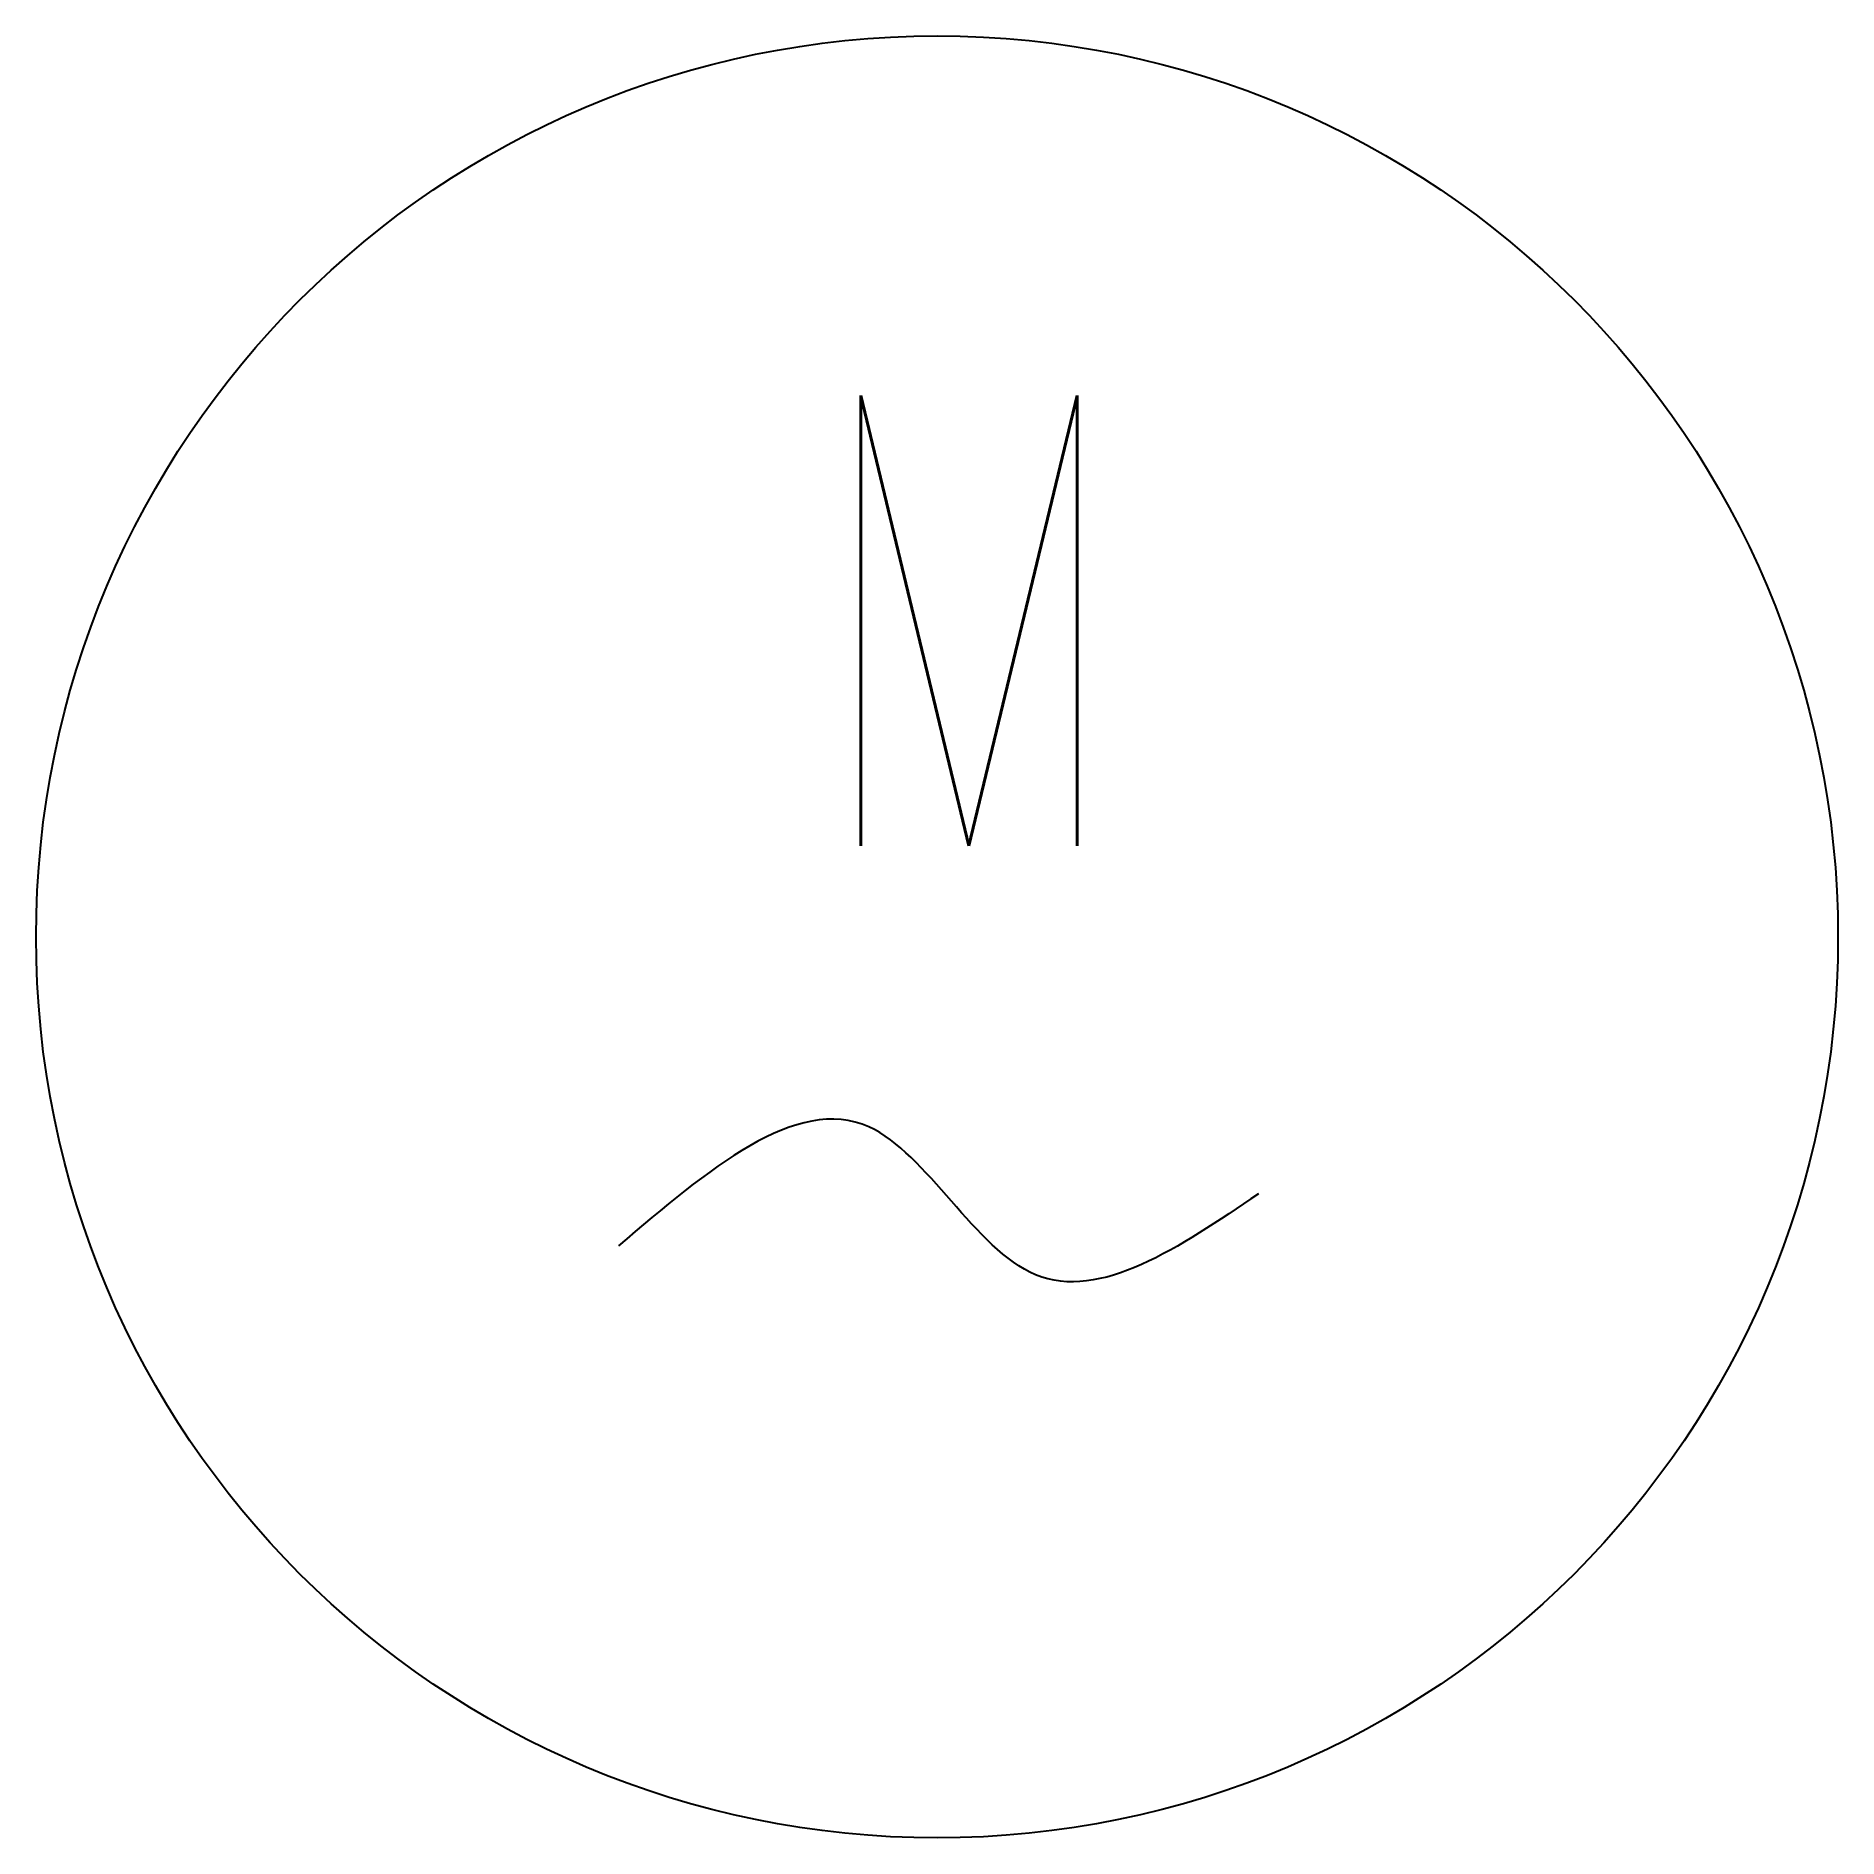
# Model space of a CAD drawing. Header units: millimetres. Extents: x -6.2 to 5.8, y -12 to 0.
import ezdxf
from ezdxf.enums import TextEntityAlignment as Align

# ---------------------------------------------------------------- set-up
doc = ezdxf.new("R2010")
doc.units = ezdxf.units.MM
doc.layers.add('EM-TEXT', color=1, linetype='Continuous')
doc.styles.add('ROMANS70', font='romans.shx', dxfattribs={"width": 0.7})

# ---------------------------------------------------------------- blocks, each defined once
blk = doc.blocks.new('2')
at = {"layer": 'EM-TEXT', "color": 2}
blk.add_circle((-0.22, -6.035), 6, dxfattribs=at)
blk.add_open_spline([(1.92, -7.745), (1.393, -8.104), (0.371, -8.8), (-0.68, -6.677), (-1.748, -7.587), (-2.34, -8.092)], degree=3, knots=[0, 0, 0, 0, 1.578149, 3.061634, 4.906917, 4.906917, 4.906917, 4.906917], dxfattribs=at)
at = {"layer": 'EM-TEXT', "style": 'ROMANS70', "width": 0.7}
blk.add_text('M', height=3, dxfattribs=at).set_placement((-0.007, -5.429), align=Align.CENTER)

msp = doc.modelspace()

# ---------------------------------------------------------------- block references
msp.add_blockref('2', (0, 0))

doc.saveas('drawing.dxf')
